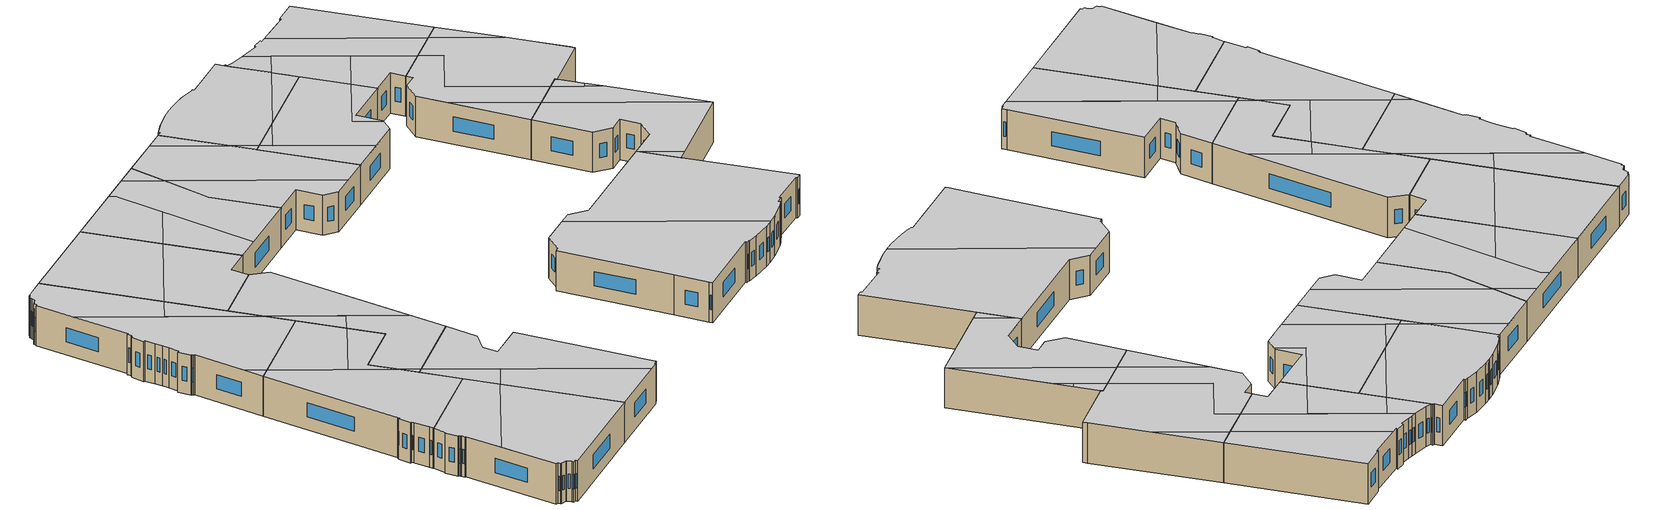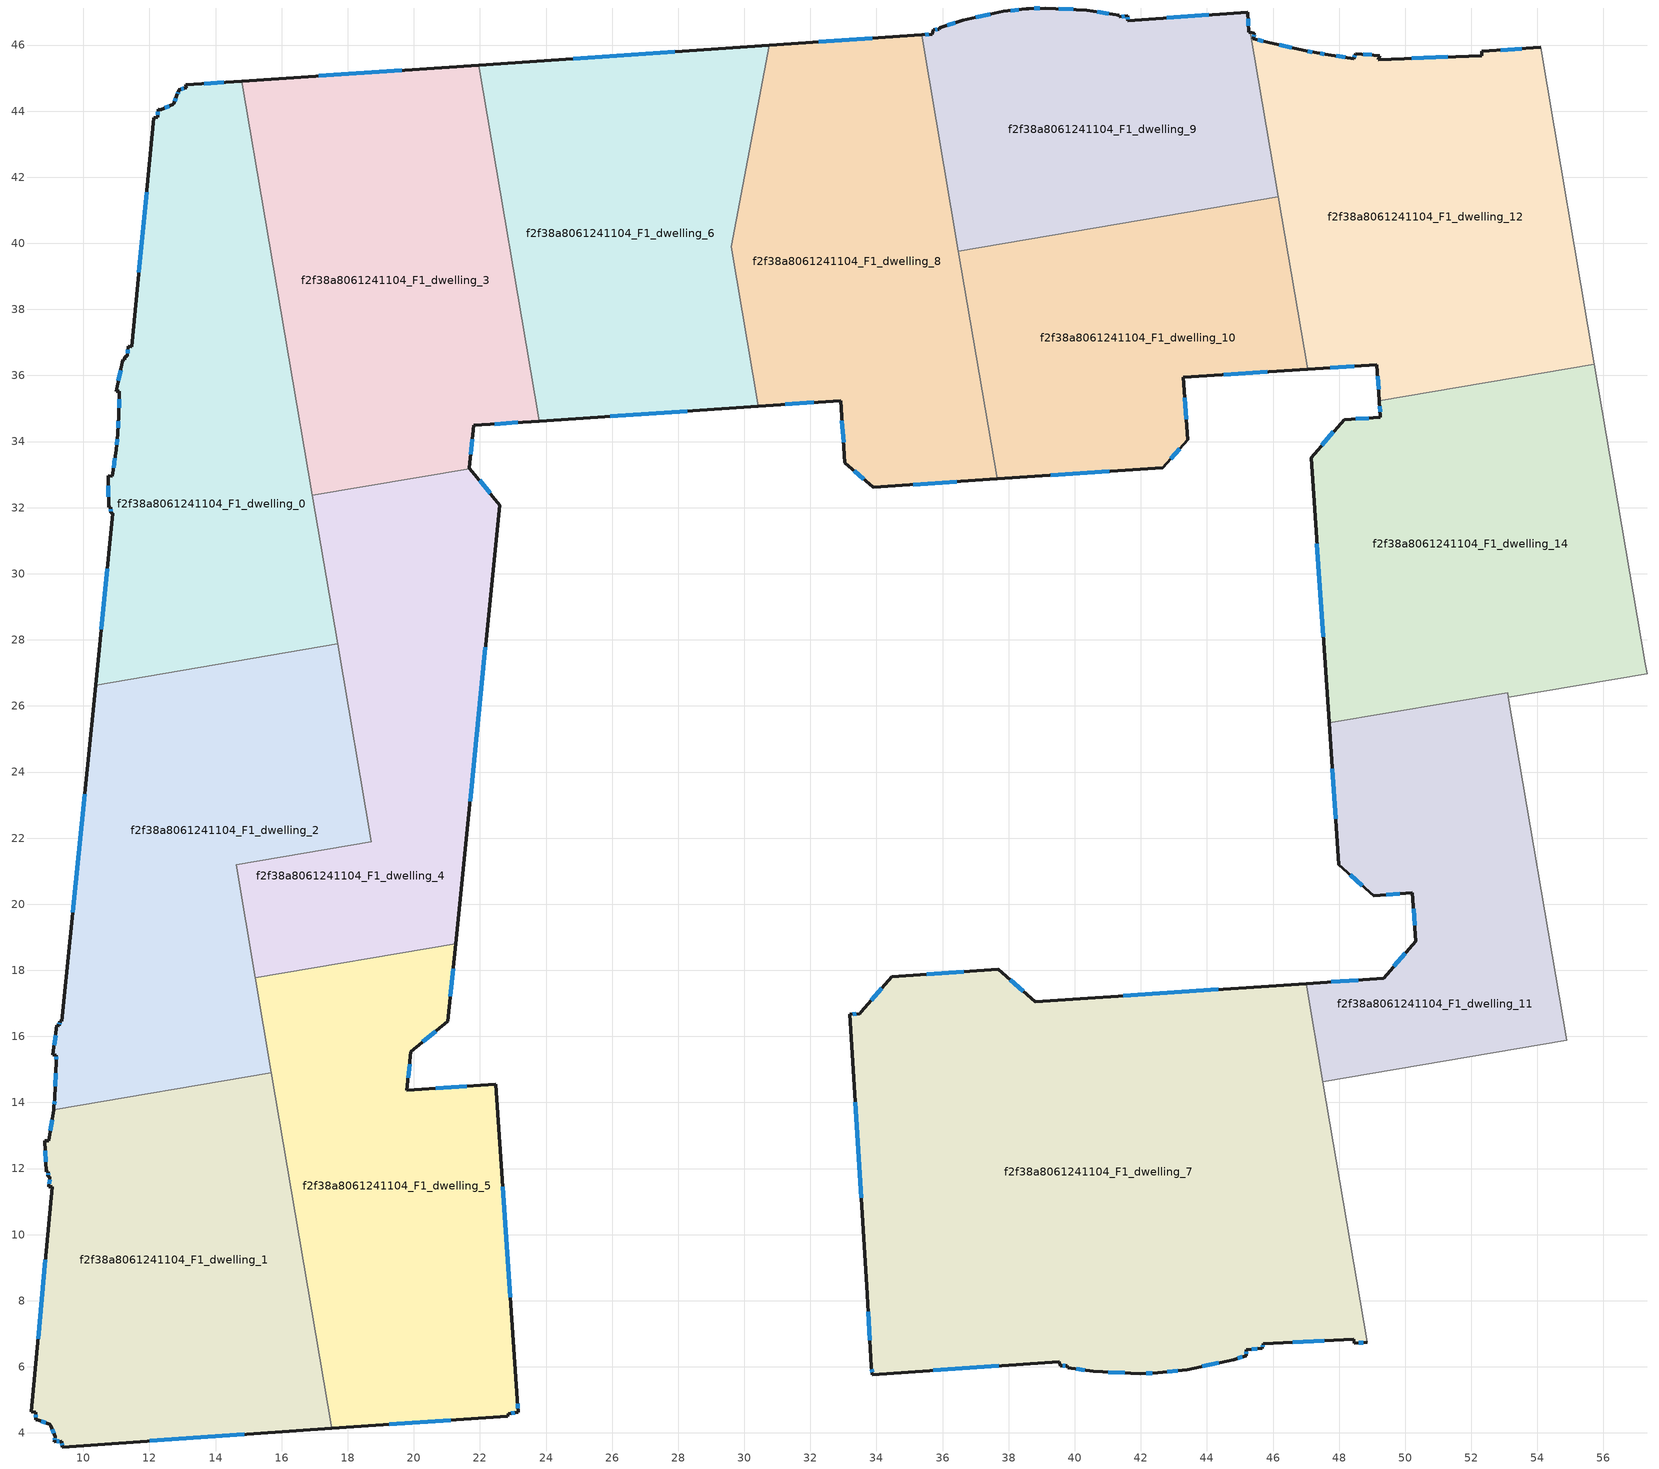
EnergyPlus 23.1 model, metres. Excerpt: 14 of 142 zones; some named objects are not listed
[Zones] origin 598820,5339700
f2f38a8061241104_F1_dwelling_0
 floor to f2f38a8061241104_F0_dwelling_0 (EU_floor_Construction): 14.8,44.91 17.69,27.88 10.37,26.63 10.9,31.84 10.83,31.85 10.83,32.01 10.76,32.01 10.75,32.96 10.88,32.95 10.99,33.75 11.04,34.23 11.07,34.79 11.09,35.52 11,35.53 11.19,36.47 11.24,36.47 11.25,36.57 11.33,36.57 11.36,36.88 11.47,36.88 12.13,43.8 12.25,43.82 12.26,44.05 12.34,44.04 12.72,44.2 12.73,44.21 12.83,44.48 12.89,44.61 12.88,44.65 13.11,44.7 13.1,44.79 z3
 wall outside (EU_wall_Construction): 14.8,44.91 13.1,44.79 13.11,44.7 12.88,44.65 12.89,44.61 12.83,44.48 12.73,44.21 12.72,44.2 12.34,44.04 12.26,44.05 12.25,43.82 12.13,43.8 11.47,36.88 11.36,36.88 11.33,36.57 11.25,36.57 11.24,36.47 11.19,36.47 11,35.53 11.09,35.52 11.07,34.79 11.04,34.23 10.99,33.75 10.88,32.95 10.75,32.96 10.76,32.01 10.83,32.01 10.83,31.85 10.9,31.84 10.37,26.63 z3:6
 wall to f2f38a8061241104_F1_dwelling_2 (EU_wall_Construction): 10.37,26.63 17.69,27.88 z3:6
 wall to f2f38a8061241104_F1_dwelling_3 (EU_wall_Construction): 16.93,32.37 14.8,44.91 z3:6
 wall to f2f38a8061241104_F1_dwelling_4 (EU_wall_Construction): 17.69,27.88 16.93,32.37 z3:6
 window (EU_Window_Construction): 10.83,31.95 10.83,31.9 / 10.75,32.66 10.76,32.32 / 10.95,33.49 10.91,33.21 / 11.02,34.07 11,33.91 / 11.06,34.61 11.05,34.41 / 11.09,35.28 11.08,35.03 / 11.13,36.16 11.06,35.83 / 11.35,36.78 11.34,36.67 / 11.91,41.55 11.68,39.12 / 12.26,43.97 12.25,43.89 / 12.59,44.15 12.46,44.1 / 12.8,44.39 12.76,44.3 / 12.87,44.57 12.85,44.52 / 13.04,44.69 12.96,44.67 / 14.25,44.87 13.65,44.83 / 10.73,30.15 10.54,28.32 z3.97:5.03
 ceiling to f2f38a8061241104_F2_dwelling_2 (EU_floor_Construction): 17.69,27.88 17.33,29.99 11.86,41 11.47,36.88 11.36,36.88 11.33,36.57 11.25,36.57 11.24,36.47 11.19,36.47 11,35.53 11.09,35.52 11.07,34.79 11.04,34.23 10.99,33.75 10.88,32.95 10.75,32.96 10.76,32.01 10.83,32.01 10.83,31.85 10.9,31.84 10.52,28.06 11.16,26.76 z6
 ceiling to f2f38a8061241104_F2_dwelling_4 (EU_floor_Construction): 16.21,36.61 14.8,44.91 13.1,44.79 13.11,44.7 12.88,44.65 12.89,44.61 12.83,44.48 12.73,44.21 12.72,44.2 12.34,44.04 12.26,44.05 12.25,43.82 12.13,43.8 11.86,41 14.47,35.75 z6
 ceiling to f2f38a8061241104_F2_dwelling_0 (EU_floor_Construction): 11.16,26.76 10.52,28.06 10.37,26.63 z6
 ceiling to f2f38a8061241104_F2_dwelling_5 (EU_floor_Construction): 17.33,30 16.21,36.61 14.47,35.75 z6
f2f38a8061241104_F1_dwelling_1
 floor to f2f38a8061241104_F0_dwelling_1 (EU_floor_Construction): 15.69,14.91 17.52,4.14 9.37,3.57 9.34,3.74 9.12,3.74 9.14,3.89 9.02,4.22 8.98,4.26 8.61,4.4 8.55,4.4 8.56,4.63 8.43,4.65 9.05,11.45 8.96,11.45 8.98,11.76 8.93,11.76 8.94,11.9 8.87,11.91 8.84,12.83 8.95,12.83 9.1,13.79 z3
 wall outside (EU_wall_Construction): 9.1,13.79 8.95,12.83 8.84,12.83 8.87,11.91 8.94,11.9 8.93,11.76 8.98,11.76 8.96,11.45 9.05,11.45 8.43,4.65 8.56,4.63 8.55,4.4 8.61,4.4 8.98,4.26 9.02,4.22 9.14,3.89 9.12,3.74 9.34,3.74 9.37,3.57 17.52,4.14 z3:6
 wall to f2f38a8061241104_F1_dwelling_2 (EU_wall_Construction): 15.69,14.91 9.1,13.79 z3:6
 wall to f2f38a8061241104_F1_dwelling_5 (EU_wall_Construction): 17.52,4.14 15.69,14.91 z3:6
 window (EU_Window_Construction): 9.06,4.11 9.1,4 / 8.73,4.36 8.86,4.3 / 8.56,4.56 8.55,4.47 / 8.85,9.24 8.63,6.86 / 8.98,11.66 8.97,11.55 / 8.94,11.86 8.93,11.81 / 8.85,12.53 8.86,12.21 / 9.05,13.48 9,13.14 / 12.02,3.76 14.87,3.95 / 9.35,3.69 9.36,3.63 / 9.2,3.74 9.27,3.74 / 9.14,3.84 9.13,3.79 z3.97:5.03
 ceiling to f2f38a8061241104_F2_dwelling_1 (EU_floor_Construction): 17.52,4.14 16.12,12.4 8.81,8.76 8.43,4.65 8.56,4.63 8.55,4.4 8.61,4.4 8.98,4.26 9.02,4.22 9.14,3.89 9.12,3.74 9.34,3.74 9.37,3.57 z6
 ceiling to f2f38a8061241104_F2_dwelling_0 (EU_floor_Construction): 16.12,12.4 15.69,14.91 9.1,13.79 8.95,12.83 8.84,12.83 8.87,11.91 8.94,11.9 8.93,11.76 8.98,11.76 8.96,11.45 9.05,11.45 8.81,8.76 z6
f2f38a8061241104_F1_dwelling_10
 floor to f2f38a8061241104_F0_dwelling_10 (EU_floor_Construction): 46.16,41.41 47.05,36.19 43.29,35.94 43.41,34.06 42.67,33.21 37.65,32.87 36.48,39.76 z3
 wall outside (EU_wall_Construction): 37.65,32.87 42.67,33.21 43.41,34.06 43.29,35.94 47.05,36.19 z3:6
 wall to f2f38a8061241104_F1_dwelling_9 (EU_wall_Construction): 46.16,41.41 36.48,39.76 z3:6
 wall to f2f38a8061241104_F1_dwelling_12 (EU_wall_Construction): 47.05,36.19 46.16,41.41 z3:6
 wall to f2f38a8061241104_F1_dwelling_8 (EU_wall_Construction): 36.48,39.76 37.65,32.87 z3:6
 window (EU_Window_Construction): 44.51,36.02 45.83,36.11 / 43.37,34.67 43.33,35.33 / 42.91,33.49 43.17,33.78 / 39.28,32.98 41.04,33.1 z3.97:5.03
 ceiling to f2f38a8061241104_F2_dwelling_12 (EU_floor_Construction): 43.3,33.93 42.38,35.8 46.75,37.97 46.16,41.41 40,40.36 37.39,39.07 40.38,33.05 42.67,33.21 z6
 ceiling to f2f38a8061241104_F2_dwelling_13 (EU_floor_Construction): 47.05,36.19 46.75,37.97 42.38,35.8 43.3,33.93 43.41,34.06 43.29,35.94 z6
 ceiling to f2f38a8061241104_F2_dwelling_9 (EU_floor_Construction): 40.38,33.05 37,39.85 36.48,39.76 37.65,32.87 z6
 ceiling to f2f38a8061241104_F2_dwelling_10 (EU_floor_Construction): 40,40.36 37,39.85 37.39,39.07 z6
f2f38a8061241104_F1_dwelling_11
 floor to f2f38a8061241104_F0_dwelling_11 (EU_floor_Construction): 53.12,26.26 54.89,15.89 47.51,14.63 47.01,17.6 49.35,17.76 50.32,18.88 50.22,20.34 49.05,20.26 47.99,21.19 47.69,25.49 53.1,26.4 z3
 wall outside (EU_wall_Construction): 47.69,25.49 47.99,21.19 49.05,20.26 50.22,20.34 50.32,18.88 49.35,17.76 47.01,17.6 z3:6
 wall to f2f38a8061241104_F1_dwelling_14 (EU_wall_Construction): 53.12,26.26 53.1,26.4 47.69,25.49 z3:6
 wall to f2f38a8061241104_F1_dwelling_13 (EU_wall_Construction): 47.51,14.63 54.89,15.89 z3:6
 wall to f2f38a8061241104_F1_dwelling_15 (EU_wall_Construction): 54.89,15.89 53.12,26.26 z3:6
 wall to f2f38a8061241104_F1_dwelling_7 (EU_wall_Construction): 47.01,17.6 47.51,14.63 z3:6
 window (EU_Window_Construction): 50.25,19.87 50.29,19.36 / 49.43,20.29 49.84,20.32 / 48.33,20.89 48.71,20.56 / 47.79,24.09 47.89,22.59 / 48.59,17.71 47.77,17.65 / 50,18.52 49.66,18.12 z3.97:5.03
 ceiling to f2f38a8061241104_F2_dwelling_11 (EU_floor_Construction): 54.89,15.89 54.86,16.06 49.97,25.87 47.7,25.49 47.99,21.19 49.05,20.26 50.22,20.34 50.32,18.88 49.35,17.76 47.01,17.6 47.04,17.39 48.34,14.77 z6
 ceiling to f2f38a8061241104_F2_dwelling_14 (EU_floor_Construction): 53.43,24.45 53.12,26.26 53.1,26.4 52.13,26.24 53.1,24.29 z6
 ceiling to f2f38a8061241104_F2_dwelling_7 (EU_floor_Construction): 48.34,14.77 47.04,17.39 47.51,14.63 z6
 ceiling to f2f38a8061241104_F2_dwelling_15 (EU_floor_Construction): 53.64,23.2 53.43,24.45 53.1,24.29 z6
 ceiling to f2f38a8061241104_F2_dwelling_13 (EU_floor_Construction): 54.86,16.06 53.64,23.2 52.13,26.24 49.97,25.87 z6
f2f38a8061241104_F1_dwelling_12
 floor to f2f38a8061241104_F0_dwelling_12 (EU_floor_Construction): 54.1,45.93 55.73,36.34 49.22,35.23 49.14,36.33 47.05,36.19 45.32,46.38 45.44,46.36 45.4,46.2 45.84,46.08 46.91,45.84 47.32,45.76 47.67,45.71 48.44,45.59 48.5,45.74 49.23,45.68 49.18,45.56 52.31,45.67 52.32,45.8 z3
 wall outside (EU_wall_Construction): 54.1,45.93 52.32,45.8 52.31,45.67 49.18,45.56 49.23,45.68 48.5,45.74 48.44,45.59 47.67,45.71 47.32,45.76 46.91,45.84 45.84,46.08 45.4,46.2 45.44,46.36 45.32,46.38 / 47.05,36.19 49.14,36.33 49.22,35.23 z3:6
 wall to f2f38a8061241104_F1_dwelling_14 (EU_wall_Construction): 49.22,35.23 55.73,36.34 z3:6
 wall to f2f38a8061241104_F1_dwelling_16 (EU_wall_Construction): 55.73,36.34 54.1,45.93 z3:6
 wall to f2f38a8061241104_F1_dwelling_9 (EU_wall_Construction): 45.32,46.38 46.16,41.41 z3:6
 window (EU_Window_Construction): 45.41,46.25 45.43,46.3 / 45.7,46.12 45.55,46.16 / 46.57,45.92 46.19,46 / 47.19,45.79 47.05,45.81 / 47.56,45.73 47.43,45.74 / 48.19,45.63 47.92,45.67 / 48.48,45.69 48.46,45.64 / 48.99,45.7 48.74,45.72 / 51.29,45.64 50.2,45.6 / 53.52,45.89 52.9,45.84 / 49.17,35.97 49.19,35.59 / 47.73,36.24 48.46,36.29 z3.97:5.03
 ceiling to f2f38a8061241104_F2_dwelling_16 (EU_floor_Construction): 55.73,36.34 54.1,45.93 52.32,45.8 52.31,45.67 49.58,45.58 54.3,36.09 z6
 ceiling to f2f38a8061241104_F2_dwelling_14 (EU_floor_Construction): 54.3,36.09 49.58,45.58 49.18,45.56 49.23,45.68 48.5,45.74 48.44,45.59 47.32,45.76 46.91,45.84 46.88,45.85 51.93,35.69 z6
 ceiling to f2f38a8061241104_F2_dwelling_10 (EU_floor_Construction): 47.7,44.19 46.88,45.85 45.84,46.08 45.4,46.2 45.44,46.36 45.32,46.38 45.85,43.27 z6
 ceiling to f2f38a8061241104_F2_dwelling_12 (EU_floor_Construction): 49.99,39.59 47.7,44.19 45.85,43.27 46.75,37.97 z6
 ceiling to f2f38a8061241104_F2_dwelling_13 (EU_floor_Construction): 51.93,35.69 49.99,39.59 46.75,37.97 47.05,36.19 49.14,36.33 49.22,35.23 z6
f2f38a8061241104_F1_dwelling_14
 floor to f2f38a8061241104_F0_dwelling_14 (EU_floor_Construction): 55.73,36.34 57.32,26.97 53.12,26.26 53.1,26.4 47.69,25.49 47.15,33.52 48.15,34.66 49.25,34.73 49.22,35.23 z3
 wall outside (EU_wall_Construction): 49.22,35.23 49.25,34.73 48.15,34.66 47.15,33.52 47.69,25.49 z3:6
 wall to f2f38a8061241104_F1_dwelling_15 (EU_wall_Construction): 53.12,26.26 57.32,26.97 z3:6
 wall to f2f38a8061241104_F1_dwelling_17 (EU_wall_Construction): 57.32,26.97 57.27,27.28 z3:6
 wall to f2f38a8061241104_F1_dwelling_16 (EU_wall_Construction): 57.27,27.28 55.73,36.34 z3:6
 window (EU_Window_Construction): 47.83,34.29 47.48,33.89 / 48.89,34.71 48.51,34.69 / 49.23,35.07 49.24,34.9 / 47.33,30.91 47.52,28.09 z3.97:5.03
 ceiling to f2f38a8061241104_F2_dwelling_14 (EU_floor_Construction): 57.32,26.97 56.53,31.59 54.3,36.09 51.93,35.69 52.69,34.15 49.09,32.36 52.13,26.24 53.1,26.4 53.12,26.26 z6
 ceiling to f2f38a8061241104_F2_dwelling_11 (EU_floor_Construction): 49.97,25.87 47.31,31.24 47.7,25.49 z6
 ceiling to f2f38a8061241104_F2_dwelling_13 (EU_floor_Construction): 52.13,26.24 49.09,32.36 52.69,34.15 51.93,35.69 49.22,35.23 49.25,34.73 48.15,34.66 47.15,33.52 47.31,31.24 49.97,25.87 z6
 ceiling to f2f38a8061241104_F2_dwelling_16 (EU_floor_Construction): 56.53,31.59 55.73,36.34 54.3,36.09 z6
f2f38a8061241104_F1_dwelling_2
 floor to f2f38a8061241104_F0_dwelling_2 (EU_floor_Construction): 17.69,27.88 18.71,21.89 14.62,21.2 15.69,14.91 9.1,13.79 9.11,13.85 9.14,14.13 9.18,15.26 9.17,15.43 9.08,15.44 9.2,16.33 9.27,16.32 9.29,16.46 9.34,16.45 10.37,26.63 z3
 wall outside (EU_wall_Construction): 10.37,26.63 9.34,16.45 9.29,16.46 9.27,16.32 9.2,16.33 9.08,15.44 9.17,15.43 9.18,15.26 9.14,14.13 9.11,13.85 9.1,13.79 z3:6
 wall to f2f38a8061241104_F1_dwelling_4 (EU_wall_Construction): 15.2,17.78 14.62,21.2 18.71,21.89 17.69,27.88 z3:6
 wall to f2f38a8061241104_F1_dwelling_5 (EU_wall_Construction): 15.69,14.9 15.2,17.78 z3:6
 window (EU_Window_Construction): 9.18,15.38 9.18,15.31 / 9.16,16.04 9.12,15.73 / 9.28,16.42 9.28,16.37 / 10.04,23.33 9.68,19.76 / 9.13,14.04 9.12,13.94 / 9.17,14.89 9.15,14.49 z3.97:5.03
 ceiling to f2f38a8061241104_F2_dwelling_0 (EU_floor_Construction): 15.69,14.91 14.98,19.07 11.16,26.76 10.37,26.63 9.34,16.45 9.29,16.46 9.27,16.32 9.2,16.33 9.08,15.44 9.17,15.43 9.18,15.26 9.14,14.13 9.11,13.85 9.1,13.79 z6
 ceiling to f2f38a8061241104_F2_dwelling_2 (EU_floor_Construction): 18.27,24.48 17.69,27.88 11.16,26.76 13.48,22.1 z6
 ceiling to f2f38a8061241104_F2_dwelling_3 (EU_floor_Construction): 18.71,21.89 18.27,24.48 13.48,22.1 14.98,19.07 14.62,21.2 z6
f2f38a8061241104_F1_dwelling_3
 floor to f2f38a8061241104_F0_dwelling_3 (EU_floor_Construction): 21.96,45.39 23.79,34.62 21.81,34.49 21.68,33.2 21.7,33.18 16.93,32.37 14.8,44.91 z3
 wall outside (EU_wall_Construction): 21.96,45.39 14.8,44.91 / 21.7,33.18 21.68,33.2 21.81,34.49 23.79,34.62 z3:6
 wall to f2f38a8061241104_F1_dwelling_6 (EU_wall_Construction): 23.79,34.62 21.96,45.39 z3:6
 wall to f2f38a8061241104_F1_dwelling_4 (EU_wall_Construction): 16.93,32.37 21.7,33.18 z3:6
 window (EU_Window_Construction): 19.64,45.24 17.13,45.07 / 22.45,34.53 23.15,34.58 / 21.72,33.62 21.77,34.07 z3.97:5.03
 ceiling to f2f38a8061241104_F2_dwelling_4 (EU_floor_Construction): 22.89,39.94 21.96,45.39 14.8,44.91 16.21,36.61 z6
 ceiling to f2f38a8061241104_F2_dwelling_5 (EU_floor_Construction): 23.79,34.62 22.89,39.94 16.21,36.61 16.93,32.37 21.7,33.18 21.68,33.2 21.81,34.49 z6
f2f38a8061241104_F1_dwelling_4
 floor to f2f38a8061241104_F0_dwelling_4 (EU_floor_Construction): 21.7,33.18 22.6,32.08 21.27,18.8 15.2,17.78 14.62,21.2 18.71,21.89 16.93,32.37 z3
 wall outside (EU_wall_Construction): 21.27,18.8 22.6,32.08 21.7,33.18 z3:6
 wall to f2f38a8061241104_F1_dwelling_5 (EU_wall_Construction): 15.2,17.78 21.27,18.8 z3:6
 window (EU_Window_Construction): 21.7,23.12 22.17,27.77 / 22.31,32.44 21.99,32.83 z3.97:5.03
 ceiling to f2f38a8061241104_F2_dwelling_5 (EU_floor_Construction): 21.54,21.53 22.6,32.08 21.7,33.18 16.93,32.37 17.33,30 z6
 ceiling to f2f38a8061241104_F2_dwelling_3 (EU_floor_Construction): 21.27,18.8 21.54,21.53 19.72,25.2 18.27,24.48 18.71,21.89 14.62,21.2 14.98,19.07 15.6,17.84 z6
 ceiling to f2f38a8061241104_F2_dwelling_0 (EU_floor_Construction): 15.6,17.84 14.98,19.07 15.2,17.78 z6
 ceiling to f2f38a8061241104_F2_dwelling_2 (EU_floor_Construction): 19.72,25.2 17.33,29.99 18.27,24.48 z6
f2f38a8061241104_F1_dwelling_5
 floor to f2f38a8061241104_F0_dwelling_5 (EU_floor_Construction): 21.27,18.8 21.03,16.46 19.91,15.54 19.79,14.37 22.47,14.55 23.13,5.01 23.15,4.62 22.85,4.59 22.85,4.5 17.52,4.14 15.2,17.78 z3
 wall outside (EU_wall_Construction): 17.52,4.14 22.85,4.5 22.85,4.59 23.15,4.62 23.13,5.01 22.47,14.55 19.79,14.37 19.91,15.54 21.03,16.46 21.27,18.8 z3:6
 window (EU_Window_Construction): 21.11,17.22 21.19,18.04 / 20.27,15.83 20.67,16.16 / 19.83,14.75 19.87,15.16 / 21.6,14.49 20.66,14.43 / 22.92,8.11 22.69,11.45 / 23.15,4.75 23.14,4.88 / 22.95,4.6 23.06,4.61 / 19.25,4.26 21.12,4.39 z3.97:5.03
 ceiling to f2f38a8061241104_F2_dwelling_3 (EU_floor_Construction): 23.15,4.62 23.13,5.01 22.47,14.55 19.79,14.37 19.91,15.54 21.03,16.46 21.27,18.8 15.6,17.84 22.25,4.46 22.85,4.5 22.85,4.59 z6
 ceiling to f2f38a8061241104_F2_dwelling_0 (EU_floor_Construction): 17.87,13.27 15.6,17.84 15.2,17.78 16.12,12.4 z6
 ceiling adiabatic (EU_roof_Construction): 22.85,4.5 22.25,4.46 17.87,13.27 16.12,12.4 17.52,4.14 z6
f2f38a8061241104_F1_dwelling_6
 floor to f2f38a8061241104_F0_dwelling_6 (EU_floor_Construction): 30.76,45.99 29.6,39.9 30.42,35.07 23.79,34.62 21.96,45.39 z3
 wall outside (EU_wall_Construction): 23.79,34.62 30.42,35.07 / 30.76,45.99 21.96,45.39 z3:6
 wall to f2f38a8061241104_F1_dwelling_8 (EU_wall_Construction): 30.42,35.07 29.6,39.9 30.76,45.99 z3:6
 window (EU_Window_Construction): 25.95,34.77 28.27,34.92 / 27.9,45.8 24.82,45.59 z3.97:5.03
 ceiling to f2f38a8061241104_F2_dwelling_8 (EU_floor_Construction): 30.42,35.07 29.6,39.9 30.26,43.34 29,45.87 26.81,45.72 27.05,45.24 25.69,34.75 z6
 ceiling to f2f38a8061241104_F2_dwelling_4 (EU_floor_Construction): 26.6,41.78 27.05,45.24 26.81,45.72 21.96,45.39 22.89,39.94 z6
 ceiling to f2f38a8061241104_F2_dwelling_9 (EU_floor_Construction): 30.26,43.34 30.76,45.99 29,45.87 z6
 ceiling to f2f38a8061241104_F2_dwelling_5 (EU_floor_Construction): 25.69,34.75 26.6,41.78 22.89,39.94 23.79,34.62 z6
f2f38a8061241104_F1_dwelling_7
 floor to f2f38a8061241104_F0_dwelling_7 (EU_floor_Construction): 47.01,17.6 48.85,6.74 48.46,6.71 48.44,6.83 45.7,6.7 45.68,6.56 45.2,6.52 45.2,6.34 44.81,6.22 43.41,5.91 42.52,5.82 41.98,5.79 40.56,5.86 39.8,5.98 39.78,6.04 39.56,6.04 39.54,6.15 33.88,5.76 33.85,6.01 33.7,8.46 33.19,16.67 33.5,16.69 33.54,16.74 34.47,17.81 37.69,18.03 38.81,17.04 z3
 wall outside (EU_wall_Construction): 47.01,17.6 38.81,17.04 37.69,18.03 34.47,17.81 33.54,16.74 33.5,16.69 33.19,16.67 33.7,8.46 33.85,6.01 33.88,5.76 39.54,6.15 39.56,6.04 39.78,6.04 39.8,5.98 40.56,5.86 41.98,5.79 42.52,5.82 43.41,5.91 44.81,6.22 45.2,6.34 45.2,6.52 45.68,6.56 45.7,6.7 48.44,6.83 48.46,6.71 48.85,6.74 z3:6
 wall to f2f38a8061241104_F1_dwelling_13 (EU_wall_Construction): 48.85,6.74 47.51,14.63 z3:6
 window (EU_Window_Construction): 45.2,6.4 45.2,6.46 / 44.93,6.26 45.07,6.3 / 43.86,6.01 44.35,6.12 / 42.81,5.85 43.12,5.88 / 42.16,5.8 42.34,5.81 / 41.02,5.84 41.52,5.82 / 40.04,5.94 40.31,5.9 / 39.63,6.04 39.71,6.04 / 35.72,5.89 37.7,6.03 / 33.86,5.93 33.87,5.84 / 33.75,7.66 33.8,6.8 / 33.35,14 33.53,11.12 / 33.4,16.68 33.29,16.67 / 34.17,17.46 33.84,17.09 / 36.65,17.95 35.51,17.88 / 38.45,17.36 38.06,17.71 / 44.34,17.42 41.47,17.22 / 48.59,6.72 48.73,6.73 / 46.59,6.74 47.55,6.79 / 45.69,6.61 45.7,6.65 / 45.35,6.53 45.52,6.55 z3.97:5.03
 ceiling to f2f38a8061241104_F2_dwelling_6 (EU_floor_Construction): 42.71,5.84 36.68,17.96 34.47,17.81 33.5,16.69 33.19,16.67 33.7,8.46 33.85,6.01 33.88,5.76 39.54,6.15 39.56,6.04 39.78,6.04 39.8,5.98 40.56,5.86 41.98,5.79 42.52,5.82 z6
 ceiling to f2f38a8061241104_F2_dwelling_7 (EU_floor_Construction): 48.85,6.74 47.04,17.39 46.94,17.59 38.81,17.04 37.69,18.03 36.68,17.96 42.71,5.84 43.41,5.91 44.81,6.22 45.2,6.34 45.2,6.52 45.68,6.56 45.7,6.7 48.44,6.83 48.46,6.71 z6
f2f38a8061241104_F1_dwelling_8
 floor to f2f38a8061241104_F0_dwelling_8 (EU_floor_Construction): 35.37,46.3 37.65,32.87 33.9,32.62 33.05,33.36 32.91,35.24 30.42,35.07 29.6,39.9 30.76,45.99 z3
 wall outside (EU_wall_Construction): 30.42,35.07 32.91,35.24 33.05,33.36 33.9,32.62 37.65,32.87 / 35.37,46.3 30.76,45.99 z3:6
 wall to f2f38a8061241104_F1_dwelling_9 (EU_wall_Construction): 36.48,39.76 35.37,46.3 z3:6
 window (EU_Window_Construction): 33.32,33.12 33.62,32.86 / 32.96,34.63 33,33.97 / 31.23,35.12 32.11,35.18 / 33.87,46.2 32.26,46.09 / 35.12,32.7 36.43,32.79 z3.97:5.03
 ceiling to f2f38a8061241104_F2_dwelling_9 (EU_floor_Construction): 37.65,32.87 36.19,41.49 33.84,46.2 30.76,45.99 30.26,43.34 35.54,32.73 z6
 ceiling to f2f38a8061241104_F2_dwelling_10 (EU_floor_Construction): 36.19,41.49 35.37,46.3 33.84,46.2 z6
 ceiling to f2f38a8061241104_F2_dwelling_8 (EU_floor_Construction): 35.54,32.73 30.26,43.34 29.6,39.9 30.42,35.07 32.91,35.24 33.05,33.36 33.9,32.62 z6
f2f38a8061241104_F1_dwelling_9
 floor to f2f38a8061241104_F0_dwelling_9 (EU_floor_Construction): 45.24,46.99 45.27,46.39 45.32,46.38 46.16,41.41 36.48,39.76 35.37,46.3 35.69,46.33 35.72,46.46 35.9,46.48 35.92,46.52 36.61,46.75 37.84,47.01 38.54,47.09 38.61,47.1 39.1,47.12 40.36,47.06 41.35,46.89 41.34,46.85 41.6,46.88 41.6,46.74 z3
 wall outside (EU_wall_Construction): 45.32,46.38 45.27,46.39 45.24,46.99 41.6,46.74 41.6,46.88 41.34,46.85 41.35,46.89 40.36,47.06 39.1,47.12 38.61,47.1 38.54,47.09 37.84,47.01 36.61,46.75 35.92,46.52 35.9,46.48 35.72,46.46 35.69,46.33 35.37,46.3 z3:6
 window (EU_Window_Construction): 35.84,46.47 35.78,46.46 / 36.38,46.67 36.14,46.59 / 37.44,46.93 37.01,46.83 / 38.31,47.07 38.07,47.04 / 38.94,47.11 38.77,47.11 / 39.95,47.08 39.51,47.1 / 41.03,46.95 40.68,47.01 / 41.52,46.87 41.43,46.86 / 41.6,46.78 41.6,46.83 / 44.06,46.91 42.78,46.82 / 45.26,46.59 45.25,46.8 / 35.59,46.32 35.47,46.31 z3.97:5.03
 ceiling to f2f38a8061241104_F2_dwelling_10 (EU_floor_Construction): 45.85,43.27 45.32,46.38 45.27,46.39 45.24,46.99 41.6,46.74 41.6,46.88 41.34,46.85 41.35,46.89 40.36,47.06 39.1,47.12 38.61,47.1 38.54,47.09 37.84,47.01 36.61,46.75 35.92,46.52 35.9,46.48 35.72,46.46 35.69,46.33 35.37,46.3 36.19,41.49 37,39.85 40,40.36 z6
 ceiling to f2f38a8061241104_F2_dwelling_12 (EU_floor_Construction): 46.16,41.41 45.85,43.27 40,40.36 z6
 ceiling to f2f38a8061241104_F2_dwelling_9 (EU_floor_Construction): 37,39.85 36.19,41.49 36.48,39.76 z6
[Building]
EU S2 Campaign: North Axis=0; Terrain=City; Solar Distribution=FullExterior
[Site:Location]
Vienna: Latitude=48; Longitude=16.5; Time Zone=1; Elevation=183
[SizingPeriod:WeatherFileDays]
AnnualSizingPeriod: Begin Month=1; Begin Day of Month=1; End Month=12; End Day of Month=31; Day of Week for Start Day=Monday; Use Weather File Daylight Saving Period=No; Use Weather File Rain and Snow Indicators=No
[MATERIAL]
EU_InternalMass_Material: Roughness=MediumRough; Thickness=0.1; Conductivity=1; Density=1800; Specific Heat=900; Thermal Absorptance=0.9; Solar Absorptance=0.7; Visible Absorptance=0.7
[MATERIAL:NOMASS] Roughness=MediumRough; Thermal Absorptance=0.9; Solar Absorptance=0.7; Visible Absorptance=0.7
Name | Thermal Resistance
EU_wall_NoMass | 0.564444
EU_roof_NoMass | 0.981642
EU_floor_NoMass | 1.12889
[WINDOWMATERIAL:SIMPLEGLAZINGSYSTEM]
EU_Window_SimpleGlazing: UFactor=2.0374; Solar Heat Gain Coefficient=0.65; Visible Transmittance=0.65
[CONSTRUCTION]
EU_wall_Construction: EU_wall_NoMass
EU_roof_Construction: EU_roof_NoMass
EU_floor_Construction: EU_floor_NoMass
EU_Window_Construction: EU_Window_SimpleGlazing
EU_InternalMass_Construction: EU_InternalMass_Material
[ZONE] Type=1; Multiplier=1; Ceiling Height=autocalculate; Floor Area=autocalculate; Part of Total Floor Area=Yes
Name | Volume
f2f38a8061241104_F1_dwelling_0 | 262.593
f2f38a8061241104_F1_dwelling_1 | 247.611
f2f38a8061241104_F1_dwelling_10 | 188.264
f2f38a8061241104_F1_dwelling_11 | 185.875
f2f38a8061241104_F1_dwelling_12 | 257.54
f2f38a8061241104_F1_dwelling_14 | 257.55
f2f38a8061241104_F1_dwelling_2 | 262.599
f2f38a8061241104_F1_dwelling_3 | 257.194
f2f38a8061241104_F1_dwelling_4 | 208.067
f2f38a8061241104_F1_dwelling_5 | 247.634
f2f38a8061241104_F1_dwelling_6 | 236.278
f2f38a8061241104_F1_dwelling_7 | 492.177
f2f38a8061241104_F1_dwelling_8 | 236.721
f2f38a8061241104_F1_dwelling_9 | 188.278
[INTERNALMASS] Construction=EU_InternalMass_Construction
Name | Zone or ZoneList | Surface Area
f2f38a8061241104_F1_dwelling_0_EU_InternalMass | f2f38a8061241104_F1_dwelling_0 | 87.5317
f2f38a8061241104_F1_dwelling_1_EU_InternalMass | f2f38a8061241104_F1_dwelling_1 | 82.5351
f2f38a8061241104_F1_dwelling_2_EU_InternalMass | f2f38a8061241104_F1_dwelling_2 | 87.533
f2f38a8061241104_F1_dwelling_3_EU_InternalMass | f2f38a8061241104_F1_dwelling_3 | 85.7369
f2f38a8061241104_F1_dwelling_4_EU_InternalMass | f2f38a8061241104_F1_dwelling_4 | 69.3534
f2f38a8061241104_F1_dwelling_5_EU_InternalMass | f2f38a8061241104_F1_dwelling_5 | 82.545
f2f38a8061241104_F1_dwelling_6_EU_InternalMass | f2f38a8061241104_F1_dwelling_6 | 78.7592
f2f38a8061241104_F1_dwelling_7_EU_InternalMass | f2f38a8061241104_F1_dwelling_7 | 164.058
f2f38a8061241104_F1_dwelling_8_EU_InternalMass | f2f38a8061241104_F1_dwelling_8 | 78.906
f2f38a8061241104_F1_dwelling_9_EU_InternalMass | f2f38a8061241104_F1_dwelling_9 | 62.7589
f2f38a8061241104_F1_dwelling_10_EU_InternalMass | f2f38a8061241104_F1_dwelling_10 | 62.7535
f2f38a8061241104_F1_dwelling_11_EU_InternalMass | f2f38a8061241104_F1_dwelling_11 | 61.9536
f2f38a8061241104_F1_dwelling_12_EU_InternalMass | f2f38a8061241104_F1_dwelling_12 | 85.8466
f2f38a8061241104_F1_dwelling_14_EU_InternalMass | f2f38a8061241104_F1_dwelling_14 | 85.8492
[OTHEREQUIPMENT] Fuel Type=Electricity; Design Level Calculation Method=Watts/Area; Power per Zone Floor Area=1; Fraction Latent=0; Fraction Radiant=0; Fraction Lost=0; Carbon Dioxide Generation Rate=0; EndUse Subcategory=EU_Step8_InternalGains
Name | Zone or ZoneList or Space or SpaceList | Schedule
EU_Step8_InternalGain_f2f38a8061241104_F1_dwelling_0_f000 | f2f38a8061241104_F1_dwelling_0 | EU_Step8_GainSchedule_f2f38a8061241104_F1_dwelling_0_f000
EU_Step8_InternalGain_f2f38a8061241104_F1_dwelling_1_f000 | f2f38a8061241104_F1_dwelling_1 | EU_Step8_GainSchedule_f2f38a8061241104_F1_dwelling_1_f000
EU_Step8_InternalGain_f2f38a8061241104_F1_dwelling_2_f000 | f2f38a8061241104_F1_dwelling_2 | EU_Step8_GainSchedule_f2f38a8061241104_F1_dwelling_2_f000
EU_Step8_InternalGain_f2f38a8061241104_F1_dwelling_3_f000 | f2f38a8061241104_F1_dwelling_3 | EU_Step8_GainSchedule_f2f38a8061241104_F1_dwelling_3_f000
EU_Step8_InternalGain_f2f38a8061241104_F1_dwelling_4_f000 | f2f38a8061241104_F1_dwelling_4 | EU_Step8_GainSchedule_f2f38a8061241104_F1_dwelling_4_f000
EU_Step8_InternalGain_f2f38a8061241104_F1_dwelling_5_f000 | f2f38a8061241104_F1_dwelling_5 | EU_Step8_GainSchedule_f2f38a8061241104_F1_dwelling_5_f000
EU_Step8_InternalGain_f2f38a8061241104_F1_dwelling_6_f000 | f2f38a8061241104_F1_dwelling_6 | EU_Step8_GainSchedule_f2f38a8061241104_F1_dwelling_6_f000
EU_Step8_InternalGain_f2f38a8061241104_F1_dwelling_7_f000 | f2f38a8061241104_F1_dwelling_7 | EU_Step8_GainSchedule_f2f38a8061241104_F1_dwelling_7_f000
EU_Step8_InternalGain_f2f38a8061241104_F1_dwelling_8_f000 | f2f38a8061241104_F1_dwelling_8 | EU_Step8_GainSchedule_f2f38a8061241104_F1_dwelling_8_f000
EU_Step8_InternalGain_f2f38a8061241104_F1_dwelling_9_f000 | f2f38a8061241104_F1_dwelling_9 | EU_Step8_GainSchedule_f2f38a8061241104_F1_dwelling_9_f000
EU_Step8_InternalGain_f2f38a8061241104_F1_dwelling_10_f000 | f2f38a8061241104_F1_dwelling_10 | EU_Step8_GainSchedule_f2f38a8061241104_F1_dwelling_10_f000
EU_Step8_InternalGain_f2f38a8061241104_F1_dwelling_11_f000 | f2f38a8061241104_F1_dwelling_11 | EU_Step8_GainSchedule_f2f38a8061241104_F1_dwelling_11_f000
EU_Step8_InternalGain_f2f38a8061241104_F1_dwelling_12_f000 | f2f38a8061241104_F1_dwelling_12 | EU_Step8_GainSchedule_f2f38a8061241104_F1_dwelling_12_f000
EU_Step8_InternalGain_f2f38a8061241104_F1_dwelling_14_f000 | f2f38a8061241104_F1_dwelling_14 | EU_Step8_GainSchedule_f2f38a8061241104_F1_dwelling_14_f000
[ZONEVENTILATION:DESIGNFLOWRATE] Schedule=EU_AlwaysOn; Design Flow Rate Calculation Method=AirChanges/Hour; Air Changes per Hour=0.531496; Ventilation Type=Natural; Fan Pressure Rise=0; Fan Total Efficiency=1; Constant Term Coefficient=1; Temperature Term Coefficient=0; Velocity Term Coefficient=0; Velocity Squared Term Coefficient=0; Minimum Indoor Temperature=-100; Maximum Indoor Temperature=100; Delta Temperature=-100; Minimum Outdoor Temperature=-100; Maximum Outdoor Temperature=100; Maximum Wind Speed=40
Name | Zone or ZoneList or Space or SpaceList
EU_ConstantAir_f2f38a8061241104_F1_dwelling_0 | f2f38a8061241104_F1_dwelling_0
EU_ConstantAir_f2f38a8061241104_F1_dwelling_1 | f2f38a8061241104_F1_dwelling_1
EU_ConstantAir_f2f38a8061241104_F1_dwelling_2 | f2f38a8061241104_F1_dwelling_2
EU_ConstantAir_f2f38a8061241104_F1_dwelling_3 | f2f38a8061241104_F1_dwelling_3
EU_ConstantAir_f2f38a8061241104_F1_dwelling_4 | f2f38a8061241104_F1_dwelling_4
EU_ConstantAir_f2f38a8061241104_F1_dwelling_5 | f2f38a8061241104_F1_dwelling_5
EU_ConstantAir_f2f38a8061241104_F1_dwelling_6 | f2f38a8061241104_F1_dwelling_6
EU_ConstantAir_f2f38a8061241104_F1_dwelling_7 | f2f38a8061241104_F1_dwelling_7
EU_ConstantAir_f2f38a8061241104_F1_dwelling_8 | f2f38a8061241104_F1_dwelling_8
EU_ConstantAir_f2f38a8061241104_F1_dwelling_9 | f2f38a8061241104_F1_dwelling_9
EU_ConstantAir_f2f38a8061241104_F1_dwelling_10 | f2f38a8061241104_F1_dwelling_10
EU_ConstantAir_f2f38a8061241104_F1_dwelling_11 | f2f38a8061241104_F1_dwelling_11
EU_ConstantAir_f2f38a8061241104_F1_dwelling_12 | f2f38a8061241104_F1_dwelling_12
EU_ConstantAir_f2f38a8061241104_F1_dwelling_14 | f2f38a8061241104_F1_dwelling_14
[HVACTEMPLATE:ZONE:IDEALLOADSAIRSYSTEM] System Availability Schedule=EU_AlwaysOn; Maximum Heating Supply Air Temperature=50; Minimum Cooling Supply Air Temperature=13; Maximum Heating Supply Air Humidity Ratio=0.0156; Minimum Cooling Supply Air Humidity Ratio=0.0077; Heating Limit=NoLimit; Cooling Limit=NoLimit; Heating Availability Schedule=EU_AlwaysOn; Cooling Availability Schedule=EU_CoolingOff; Dehumidification Control Type=ConstantSensibleHeatRatio; Cooling Sensible Heat Ratio=0.7; Dehumidification Setpoint=60; Humidification Control Type=None; Humidification Setpoint=30; Outdoor Air Method=None; Outdoor Air Flow Rate per Person=0.00944; Outdoor Air Flow Rate per Zone Floor Area=0; Outdoor Air Flow Rate per Zone=0; Demand Controlled Ventilation Type=None; Outdoor Air Economizer Type=NoEconomizer; Heat Recovery Type=None; Sensible Heat Recovery Effectiveness=0.7; Latent Heat Recovery Effectiveness=0.65
Name | Template Thermostat
f2f38a8061241104_F1_dwelling_0 | EU_HeatOnly_f2f38a8061241104_F1_dwelling_0
f2f38a8061241104_F1_dwelling_1 | EU_HeatOnly_f2f38a8061241104_F1_dwelling_1
f2f38a8061241104_F1_dwelling_2 | EU_HeatOnly_f2f38a8061241104_F1_dwelling_2
f2f38a8061241104_F1_dwelling_3 | EU_HeatOnly_f2f38a8061241104_F1_dwelling_3
f2f38a8061241104_F1_dwelling_4 | EU_HeatOnly_f2f38a8061241104_F1_dwelling_4
f2f38a8061241104_F1_dwelling_5 | EU_HeatOnly_f2f38a8061241104_F1_dwelling_5
f2f38a8061241104_F1_dwelling_6 | EU_HeatOnly_f2f38a8061241104_F1_dwelling_6
f2f38a8061241104_F1_dwelling_7 | EU_HeatOnly_f2f38a8061241104_F1_dwelling_7
f2f38a8061241104_F1_dwelling_8 | EU_HeatOnly_f2f38a8061241104_F1_dwelling_8
f2f38a8061241104_F1_dwelling_9 | EU_HeatOnly_f2f38a8061241104_F1_dwelling_9
f2f38a8061241104_F1_dwelling_10 | EU_HeatOnly_f2f38a8061241104_F1_dwelling_10
f2f38a8061241104_F1_dwelling_11 | EU_HeatOnly_f2f38a8061241104_F1_dwelling_11
f2f38a8061241104_F1_dwelling_12 | EU_HeatOnly_f2f38a8061241104_F1_dwelling_12
f2f38a8061241104_F1_dwelling_14 | EU_HeatOnly_f2f38a8061241104_F1_dwelling_14
[SIZING:ZONE] Zone Cooling Design Supply Air Temperature Input Method=SupplyAirTemperature; Zone Cooling Design Supply Air Temperature=13; Zone Heating Design Supply Air Temperature Input Method=SupplyAirTemperature; Zone Heating Design Supply Air Temperature=50; Zone Cooling Design Supply Air Humidity Ratio=0.008; Zone Heating Design Supply Air Humidity Ratio=0.008; Cooling Design Air Flow Method=DesignDay; Cooling Design Air Flow Rate=0; Cooling Minimum Air Flow per Zone Floor Area=0.000762; Cooling Minimum Air Flow=0; Cooling Minimum Air Flow Fraction=0.2; Heating Design Air Flow Method=DesignDay; Heating Design Air Flow Rate=0; Heating Maximum Air Flow per Zone Floor Area=0.002032; Heating Maximum Air Flow=0.141576; Heating Maximum Air Flow Fraction=0.3; Account for Dedicated Outdoor Air System=No; Dedicated Outdoor Air System Control Strategy=NeutralSupplyAir; Dedicated Outdoor Air Low Setpoint Temperature for Design=autosize; Dedicated Outdoor Air High Setpoint Temperature for Design=autosize; Zone Load Sizing Method=Sensible Load Only No Latent Load; Zone Latent Cooling Design Supply Air Humidity Ratio Input Method=HumidityRatioDifference; Zone Cooling Design Supply Air Humidity Ratio Difference=0.005; Zone Latent Heating Design Supply Air Humidity Ratio Input Method=HumidityRatioDifference; Zone Humidification Design Supply Air Humidity Ratio Difference=0.005
f2f38a8061241104_F1_dwelling_0; f2f38a8061241104_F1_dwelling_1; f2f38a8061241104_F1_dwelling_2; f2f38a8061241104_F1_dwelling_3; f2f38a8061241104_F1_dwelling_4; f2f38a8061241104_F1_dwelling_5; f2f38a8061241104_F1_dwelling_6; f2f38a8061241104_F1_dwelling_7; f2f38a8061241104_F1_dwelling_8; f2f38a8061241104_F1_dwelling_9; f2f38a8061241104_F1_dwelling_10; f2f38a8061241104_F1_dwelling_11; f2f38a8061241104_F1_dwelling_12; f2f38a8061241104_F1_dwelling_14
[SCHEDULE:CONSTANT]
Name | Hourly Value
EU_AlwaysOn | 1
EU_CoolingOff | 0
[SCHEDULE:FILE] Column Number=1; Rows to Skip at Top=0; Number of Hours of Data=8760; Column Separator=Comma; Interpolate to Timestep=No; Minutes per Item=60; Adjust Schedule for Daylight Savings=Yes
Name | File
EU_Step8_GainSchedule_f2f38a8061241104_F1_dwelling_0_f000 | ../../schedules/f2f38a8061241104/f2f38a8061241104_F1_dwelling_0_f000_gain.csv
EU_Step8_GainSchedule_f2f38a8061241104_F1_dwelling_1_f000 | ../../schedules/f2f38a8061241104/f2f38a8061241104_F1_dwelling_1_f000_gain.csv
EU_Step8_GainSchedule_f2f38a8061241104_F1_dwelling_2_f000 | ../../schedules/f2f38a8061241104/f2f38a8061241104_F1_dwelling_2_f000_gain.csv
EU_Step8_GainSchedule_f2f38a8061241104_F1_dwelling_3_f000 | ../../schedules/f2f38a8061241104/f2f38a8061241104_F1_dwelling_3_f000_gain.csv
EU_Step8_GainSchedule_f2f38a8061241104_F1_dwelling_4_f000 | ../../schedules/f2f38a8061241104/f2f38a8061241104_F1_dwelling_4_f000_gain.csv
EU_Step8_GainSchedule_f2f38a8061241104_F1_dwelling_5_f000 | ../../schedules/f2f38a8061241104/f2f38a8061241104_F1_dwelling_5_f000_gain.csv
EU_Step8_GainSchedule_f2f38a8061241104_F1_dwelling_6_f000 | ../../schedules/f2f38a8061241104/f2f38a8061241104_F1_dwelling_6_f000_gain.csv
EU_Step8_GainSchedule_f2f38a8061241104_F1_dwelling_7_f000 | ../../schedules/f2f38a8061241104/f2f38a8061241104_F1_dwelling_7_f000_gain.csv
EU_Step8_GainSchedule_f2f38a8061241104_F1_dwelling_8_f000 | ../../schedules/f2f38a8061241104/f2f38a8061241104_F1_dwelling_8_f000_gain.csv
EU_Step8_GainSchedule_f2f38a8061241104_F1_dwelling_9_f000 | ../../schedules/f2f38a8061241104/f2f38a8061241104_F1_dwelling_9_f000_gain.csv
EU_Step8_GainSchedule_f2f38a8061241104_F1_dwelling_10_f000 | ../../schedules/f2f38a8061241104/f2f38a8061241104_F1_dwelling_10_f000_gain.csv
EU_Step8_GainSchedule_f2f38a8061241104_F1_dwelling_11_f000 | ../../schedules/f2f38a8061241104/f2f38a8061241104_F1_dwelling_11_f000_gain.csv
EU_Step8_GainSchedule_f2f38a8061241104_F1_dwelling_12_f000 | ../../schedules/f2f38a8061241104/f2f38a8061241104_F1_dwelling_12_f000_gain.csv
EU_Step8_GainSchedule_f2f38a8061241104_F1_dwelling_14_f000 | ../../schedules/f2f38a8061241104/f2f38a8061241104_F1_dwelling_14_f000_gain.csv
